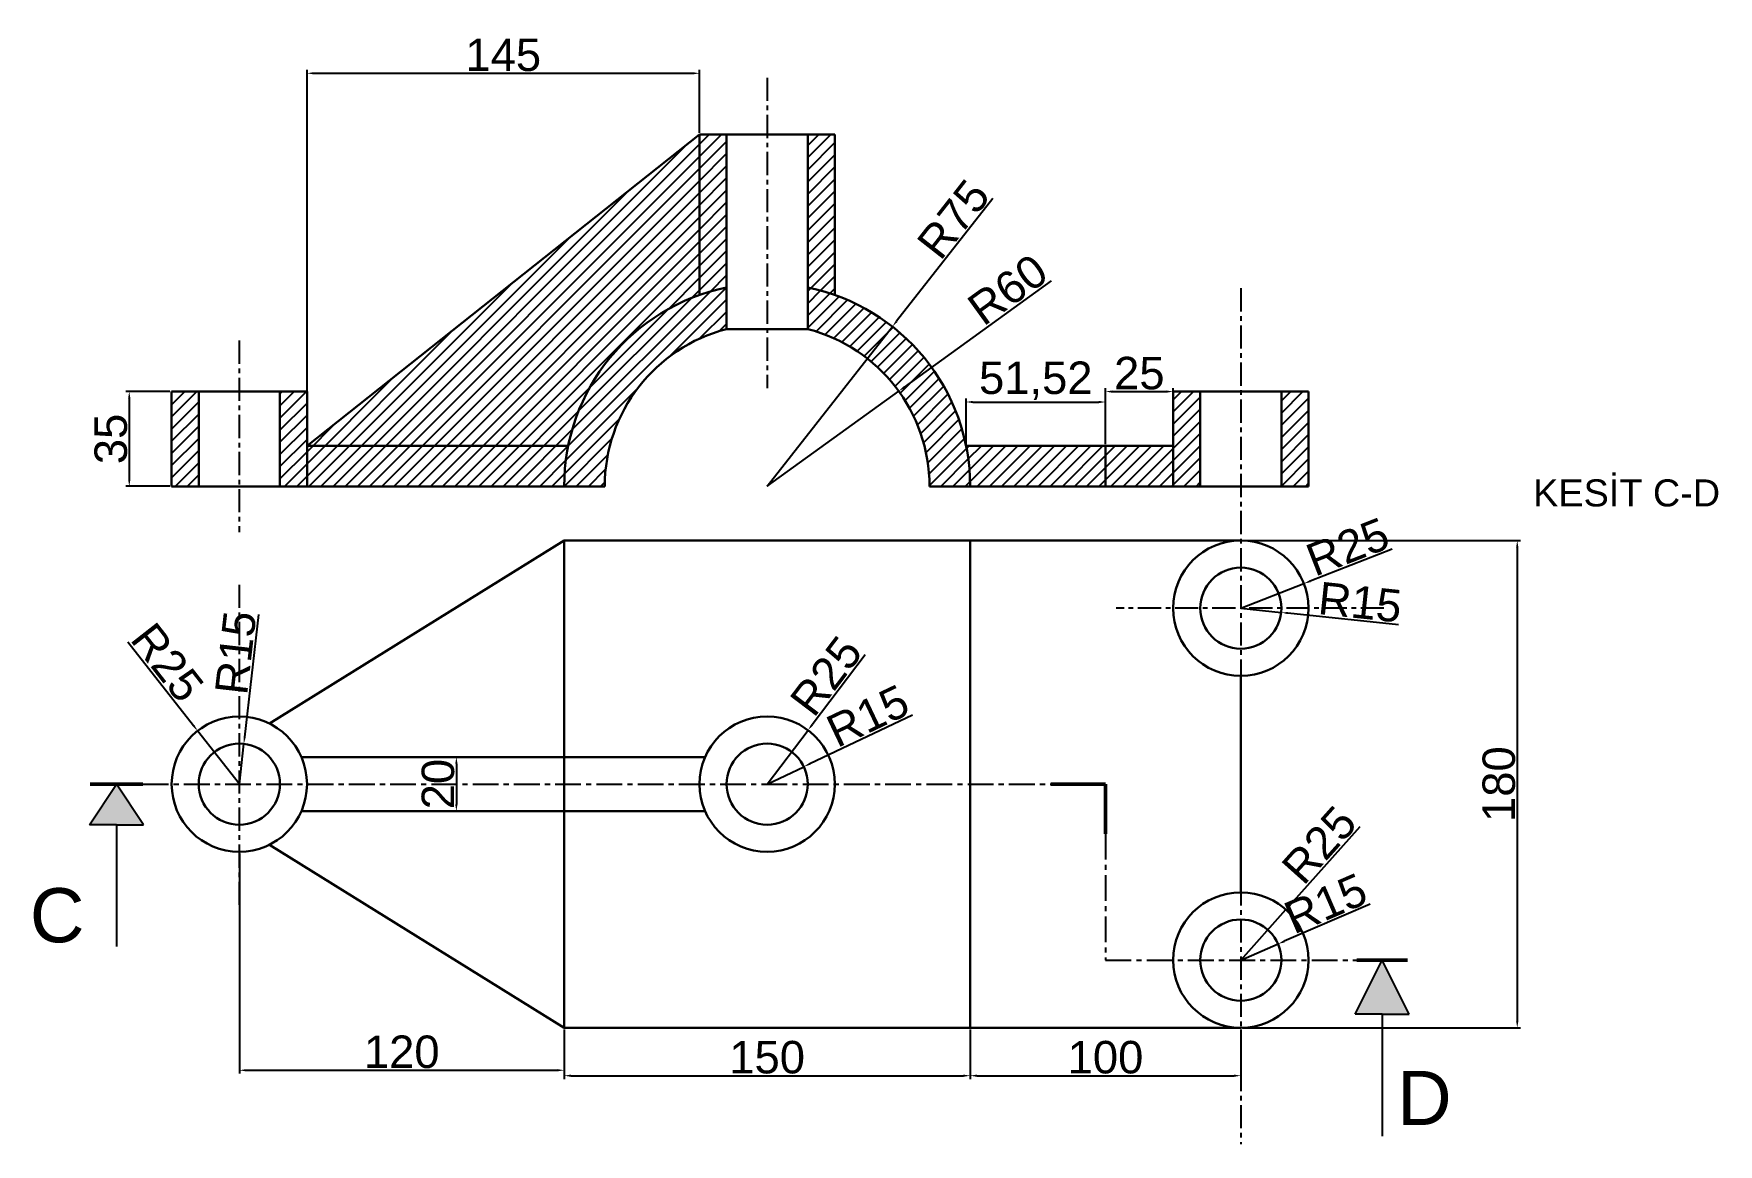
# Model space of a CAD drawing. Header units: millimetres. Extents: x 1198 to 1820, y 1797 to 2207.
import ezdxf

# ---------------------------------------------------------------- set-up
doc = ezdxf.new("R2010")
doc.units = ezdxf.units.MM
doc.header["$LTSCALE"] = 0.3
doc.linetypes.add('CENTER', pattern=[50.8, 31.75, -6.35, 6.35, -6.35])
doc.styles.get("Standard").update_dxf_attribs({"font": 'arial.ttf'})
doc.dimstyles.new('ISO-25', dxfattribs={"dimtxt": 12, "dimasz": 2.5, "dimexe": 1.25, "dimexo": 0.625, "dimtad": 1, "dimtxsty": 'Standard', "dimcen": 2.5, "dimadec": 0, "dimazin": 0, "dimtfac": 1, "dimtmove": 0, "dimatfit": 3, "dimfxl": 1, "dimarcsym": 0})

# ---------------------------------------------------------------- blocks, each defined once
blk = doc.blocks.new('*D2')
at = {"color": 0, "lineweight": -2, "ltscale": 0.9, "transparency": 16777216}
for p, q in [((1232.32, 1982.61), (1256.53, 1951.68)), ((1273.48, 1930.03), (1258.07, 1949.71))]:
    blk.add_line(p, q, dxfattribs=at)
at = {"color": 0, "ltscale": 0.9, "transparency": 16777216}
blk.add_solid([(1256.85, 1951.94), (1256.2, 1951.42), (1258.07, 1949.71)], dxfattribs=at)
at = {"layer": 'Defpoints', "color": 0, "ltscale": 0.9, "transparency": 16777216}
for p in [(1258.07, 1949.71), (1273.48, 1930.03)]:
    blk.add_point(p, dxfattribs=at)
at = {"color": 0, "ltscale": 0.9, "transparency": 16777216, "insert": (1246.89, 1974.95), "char_height": 12, "attachment_point": 5, "rotation": 308.04816}
blk.add_mtext('R25', dxfattribs=at)
blk = doc.blocks.new('*D3')
at = {"color": 0, "lineweight": -2, "ltscale": 0.9, "transparency": 16777216}
for p, q in [((1280.57, 1992.69), (1275.44, 1947.41)), ((1273.48, 1930.03), (1275.16, 1944.93))]:
    blk.add_line(p, q, dxfattribs=at)
at = {"color": 0, "ltscale": 0.9, "transparency": 16777216}
blk.add_solid([(1275.03, 1947.46), (1275.86, 1947.37), (1275.16, 1944.93)], dxfattribs=at)
at = {"layer": 'Defpoints', "color": 0, "ltscale": 0.9, "transparency": 16777216}
for p in [(1275.16, 1944.93), (1273.48, 1930.03)]:
    blk.add_point(p, dxfattribs=at)
at = {"color": 0, "ltscale": 0.9, "transparency": 16777216, "insert": (1272.17, 1978.54), "char_height": 12, "attachment_point": 5, "rotation": 83.54292}
blk.add_mtext('R15', dxfattribs=at)
blk = doc.blocks.new('*D4')
at = {"color": 0, "lineweight": -2, "ltscale": 0.9, "transparency": 16777216}
for p, q in [((1699.4, 2016.8), (1669.1, 2005)), ((1643.48, 1995.03), (1666.77, 2004.1))]:
    blk.add_line(p, q, dxfattribs=at)
at = {"color": 0, "ltscale": 0.9, "transparency": 16777216}
blk.add_solid([(1668.95, 2005.39), (1669.25, 2004.62), (1666.77, 2004.1)], dxfattribs=at)
at = {"layer": 'Defpoints', "color": 0, "ltscale": 0.9, "transparency": 16777216}
for p in [(1666.77, 2004.1), (1643.48, 1995.03)]:
    blk.add_point(p, dxfattribs=at)
at = {"color": 0, "ltscale": 0.9, "transparency": 16777216, "insert": (1682.96, 2017.65), "char_height": 12, "attachment_point": 5, "rotation": 21.27729}
blk.add_mtext('R25', dxfattribs=at)
blk = doc.blocks.new('*D5')
at = {"color": 0, "lineweight": -2, "ltscale": 0.9, "transparency": 16777216}
for p, q in [((1643.48, 1995.03), (1658.39, 1993.45)), ((1701.77, 1988.88), (1660.88, 1993.19))]:
    blk.add_line(p, q, dxfattribs=at)
at = {"color": 0, "ltscale": 0.9, "transparency": 16777216}
blk.add_solid([(1660.92, 1993.6), (1660.84, 1992.78), (1658.39, 1993.45)], dxfattribs=at)
at = {"layer": 'Defpoints', "color": 0, "ltscale": 0.9, "transparency": 16777216}
for p in [(1643.48, 1995.03), (1658.39, 1993.45)]:
    blk.add_point(p, dxfattribs=at)
at = {"color": 0, "ltscale": 0.9, "transparency": 16777216, "insert": (1687.55, 1997.17), "char_height": 12, "attachment_point": 5, "rotation": 353.98117}
blk.add_mtext('R15', dxfattribs=at)
blk = doc.blocks.new('*D6')
at = {"color": 0, "lineweight": -2, "ltscale": 0.9, "transparency": 16777216}
for p, q in [((1687.5, 1914.24), (1661.81, 1885.52)), ((1643.48, 1865.03), (1660.14, 1883.66))]:
    blk.add_line(p, q, dxfattribs=at)
at = {"color": 0, "ltscale": 0.9, "transparency": 16777216}
blk.add_solid([(1661.5, 1885.8), (1662.12, 1885.24), (1660.14, 1883.66)], dxfattribs=at)
at = {"layer": 'Defpoints', "color": 0, "ltscale": 0.9, "transparency": 16777216}
for p in [(1660.14, 1883.66), (1643.48, 1865.03)]:
    blk.add_point(p, dxfattribs=at)
at = {"color": 0, "ltscale": 0.9, "transparency": 16777216, "insert": (1672.47, 1907.56), "char_height": 12, "attachment_point": 5, "rotation": 48.18218}
blk.add_mtext('R25', dxfattribs=at)
blk = doc.blocks.new('*D7')
at = {"color": 0, "lineweight": -2, "ltscale": 0.9, "transparency": 16777216}
for p, q in [((1691.28, 1885.65), (1659.54, 1871.96)), ((1643.48, 1865.03), (1657.25, 1870.97))]:
    blk.add_line(p, q, dxfattribs=at)
at = {"color": 0, "ltscale": 0.9, "transparency": 16777216}
blk.add_solid([(1659.38, 1872.34), (1659.71, 1871.57), (1657.25, 1870.97)], dxfattribs=at)
at = {"layer": 'Defpoints', "color": 0, "ltscale": 0.9, "transparency": 16777216}
for p in [(1657.25, 1870.97), (1643.48, 1865.03)]:
    blk.add_point(p, dxfattribs=at)
at = {"color": 0, "ltscale": 0.9, "transparency": 16777216, "insert": (1674.82, 1885.9), "char_height": 12, "attachment_point": 5, "rotation": 23.33525}
blk.add_mtext('R15', dxfattribs=at)
blk = doc.blocks.new('*D8')
at = {"color": 0, "lineweight": -2, "ltscale": 0.9, "transparency": 16777216}
for p, q in [((1504.74, 1977.84), (1485.09, 1951.94)), ((1468.48, 1930.03), (1483.58, 1949.95))]:
    blk.add_line(p, q, dxfattribs=at)
at = {"color": 0, "ltscale": 0.9, "transparency": 16777216}
blk.add_solid([(1484.76, 1952.19), (1485.42, 1951.69), (1483.58, 1949.95)], dxfattribs=at)
at = {"layer": 'Defpoints', "color": 0, "ltscale": 0.9, "transparency": 16777216}
for p in [(1483.58, 1949.95), (1468.48, 1930.03)]:
    blk.add_point(p, dxfattribs=at)
at = {"color": 0, "ltscale": 0.9, "transparency": 16777216, "insert": (1490.29, 1969.97), "char_height": 12, "attachment_point": 5, "rotation": 52.82552}
blk.add_mtext('R25', dxfattribs=at)
blk = doc.blocks.new('*D9')
at = {"color": 0, "lineweight": -2, "ltscale": 0.9, "transparency": 16777216}
for p, q in [((1522.12, 1955.53), (1484.28, 1937.54)), ((1468.48, 1930.03), (1482.02, 1936.47))]:
    blk.add_line(p, q, dxfattribs=at)
at = {"color": 0, "ltscale": 0.9, "transparency": 16777216}
blk.add_solid([(1484.1, 1937.92), (1484.46, 1937.16), (1482.02, 1936.47)], dxfattribs=at)
at = {"layer": 'Defpoints', "color": 0, "ltscale": 0.9, "transparency": 16777216}
for p in [(1482.02, 1936.47), (1468.48, 1930.03)]:
    blk.add_point(p, dxfattribs=at)
at = {"color": 0, "ltscale": 0.9, "transparency": 16777216, "insert": (1505.67, 1955.19), "char_height": 12, "attachment_point": 5, "rotation": 25.42893}
blk.add_mtext('R15', dxfattribs=at)
blk = doc.blocks.new('*D10')
at = {"color": 0, "lineweight": -2, "ltscale": 0.9, "transparency": 16777216}
for p, q in [((1298.48, 2058.15), (1298.48, 2193.85)), ((1300.98, 2192.6), (1440.98, 2192.6)), ((1443.48, 2170.65), (1443.48, 2193.85))]:
    blk.add_line(p, q, dxfattribs=at)
at = {"color": 0, "ltscale": 0.9, "transparency": 16777216}
for points in [[(1300.98, 2193.02), (1300.98, 2192.19), (1298.48, 2192.6)], [(1440.98, 2193.02), (1440.98, 2192.19), (1443.48, 2192.6)]]:
    blk.add_solid(points, dxfattribs=at)
at = {"layer": 'Defpoints', "color": 0, "ltscale": 0.9, "transparency": 16777216}
for p in [(1443.48, 2192.6), (1443.48, 2170.03), (1298.48, 2057.53)]:
    blk.add_point(p, dxfattribs=at)
at = {"color": 0, "ltscale": 0.9, "transparency": 16777216, "insert": (1370.98, 2199.36), "char_height": 12, "attachment_point": 5}
blk.add_mtext('145', dxfattribs=at)
blk = doc.blocks.new('*D11')
at = {"color": 0, "lineweight": -2, "ltscale": 0.9, "transparency": 16777216}
for p, q in [((1273.48, 1904.4), (1273.48, 1823.08)), ((1393.48, 1839.4), (1393.48, 1823.08)), ((1275.98, 1824.33), (1390.98, 1824.33))]:
    blk.add_line(p, q, dxfattribs=at)
at = {"color": 0, "ltscale": 0.9, "transparency": 16777216}
for points in [[(1275.98, 1824.74), (1275.98, 1823.91), (1273.48, 1824.33)], [(1390.98, 1824.74), (1390.98, 1823.91), (1393.48, 1824.33)]]:
    blk.add_solid(points, dxfattribs=at)
at = {"layer": 'Defpoints', "color": 0, "ltscale": 0.9, "transparency": 16777216}
for p in [(1273.48, 1905.03), (1393.48, 1840.03), (1393.48, 1824.33)]:
    blk.add_point(p, dxfattribs=at)
at = {"color": 0, "ltscale": 0.9, "transparency": 16777216, "insert": (1333.48, 1831.08), "char_height": 12, "attachment_point": 5}
blk.add_mtext('120', dxfattribs=at)
blk = doc.blocks.new('*D12')
at = {"color": 0, "lineweight": -2, "ltscale": 0.9, "transparency": 16777216}
for p, q in [((1551.88, 2146.37), (1516.3, 2101.01)), ((1468.48, 2040.03), (1514.76, 2099.04))]:
    blk.add_line(p, q, dxfattribs=at)
at = {"color": 0, "ltscale": 0.9, "transparency": 16777216}
blk.add_solid([(1515.98, 2101.26), (1516.63, 2100.75), (1514.76, 2099.04)], dxfattribs=at)
at = {"layer": 'Defpoints', "color": 0, "ltscale": 0.9, "transparency": 16777216}
for p in [(1514.76, 2099.04), (1468.48, 2040.03)]:
    blk.add_point(p, dxfattribs=at)
at = {"color": 0, "ltscale": 0.9, "transparency": 16777216, "insert": (1537.33, 2138.71), "char_height": 12, "attachment_point": 5, "rotation": 51.8921}
blk.add_mtext('R75', dxfattribs=at)
blk = doc.blocks.new('*D13')
at = {"color": 0, "lineweight": -2, "ltscale": 0.9, "transparency": 16777216}
for p, q in [((1573.42, 2115.97), (1519.11, 2076.66)), ((1468.48, 2040.03), (1517.08, 2075.2))]:
    blk.add_line(p, q, dxfattribs=at)
at = {"color": 0, "ltscale": 0.9, "transparency": 16777216}
blk.add_solid([(1518.87, 2077), (1519.35, 2076.33), (1517.08, 2075.2)], dxfattribs=at)
at = {"layer": 'Defpoints', "color": 0, "ltscale": 0.9, "transparency": 16777216}
for p in [(1517.08, 2075.2), (1468.48, 2040.03)]:
    blk.add_point(p, dxfattribs=at)
at = {"color": 0, "ltscale": 0.9, "transparency": 16777216, "insert": (1557.36, 2112.68), "char_height": 12, "attachment_point": 5, "rotation": 35.88998}
blk.add_mtext('R60', dxfattribs=at)
blk = doc.blocks.new('*D14')
at = {"color": 0, "lineweight": -2, "ltscale": 0.9, "transparency": 16777216}
for p, q in [((1541.96, 2055.65), (1541.96, 2072.43)), ((1544.46, 2071.18), (1590.98, 2071.18)), ((1593.48, 2055.65), (1593.48, 2072.43))]:
    blk.add_line(p, q, dxfattribs=at)
at = {"color": 0, "ltscale": 0.9, "transparency": 16777216}
for points in [[(1544.46, 2071.6), (1544.46, 2070.76), (1541.96, 2071.18)], [(1590.98, 2071.6), (1590.98, 2070.76), (1593.48, 2071.18)]]:
    blk.add_solid(points, dxfattribs=at)
at = {"layer": 'Defpoints', "color": 0, "ltscale": 0.9, "transparency": 16777216}
for p in [(1593.48, 2071.18), (1541.96, 2055.03), (1593.48, 2055.03)]:
    blk.add_point(p, dxfattribs=at)
at = {"color": 0, "ltscale": 0.9, "transparency": 16777216, "insert": (1567.72, 2079.02), "char_height": 12, "attachment_point": 5}
blk.add_mtext('51,52', dxfattribs=at)
blk = doc.blocks.new('*D15')
at = {"color": 0, "lineweight": -2, "ltscale": 0.9, "transparency": 16777216}
for p, q in [((1593.48, 2055.65), (1593.48, 2076.28)), ((1595.98, 2075.03), (1615.98, 2075.03)), ((1618.48, 2058.15), (1618.48, 2076.28))]:
    blk.add_line(p, q, dxfattribs=at)
at = {"color": 0, "ltscale": 0.9, "transparency": 16777216}
for points in [[(1595.98, 2075.44), (1595.98, 2074.61), (1593.48, 2075.03)], [(1615.98, 2075.44), (1615.98, 2074.61), (1618.48, 2075.03)]]:
    blk.add_solid(points, dxfattribs=at)
at = {"layer": 'Defpoints', "color": 0, "ltscale": 0.9, "transparency": 16777216}
for p in [(1618.48, 2075.03), (1593.48, 2055.03), (1618.48, 2057.53)]:
    blk.add_point(p, dxfattribs=at)
at = {"color": 0, "ltscale": 0.9, "transparency": 16777216, "insert": (1605.98, 2081.78), "char_height": 12, "attachment_point": 5}
blk.add_mtext('25', dxfattribs=at)
blk = doc.blocks.new('*D16')
at = {"color": 0, "lineweight": -2, "ltscale": 0.9, "transparency": 16777216}
for p, q in [((1247.85, 2075.03), (1231.56, 2075.03)), ((1232.81, 2072.53), (1232.81, 2042.53)), ((1247.85, 2040.03), (1231.56, 2040.03))]:
    blk.add_line(p, q, dxfattribs=at)
at = {"color": 0, "ltscale": 0.9, "transparency": 16777216}
for points in [[(1232.39, 2072.53), (1233.23, 2072.53), (1232.81, 2075.03)], [(1232.39, 2042.53), (1233.23, 2042.53), (1232.81, 2040.03)]]:
    blk.add_solid(points, dxfattribs=at)
at = {"layer": 'Defpoints', "color": 0, "ltscale": 0.9, "transparency": 16777216}
for p in [(1248.48, 2075.03), (1232.81, 2040.03), (1248.48, 2040.03)]:
    blk.add_point(p, dxfattribs=at)
at = {"color": 0, "ltscale": 0.9, "transparency": 16777216, "insert": (1226.05, 2057.53), "char_height": 12, "attachment_point": 5, "rotation": 90}
blk.add_mtext('35', dxfattribs=at)
blk = doc.blocks.new('*D17')
at = {"color": 0, "lineweight": -2, "ltscale": 0.9, "transparency": 16777216}
for p, q in [((1644.1, 2020.03), (1746.85, 2020.03)), ((1745.6, 2017.53), (1745.6, 1842.53)), ((1644.1, 1840.03), (1746.85, 1840.03))]:
    blk.add_line(p, q, dxfattribs=at)
at = {"color": 0, "ltscale": 0.9, "transparency": 16777216}
for points in [[(1745.19, 2017.53), (1746.02, 2017.53), (1745.6, 2020.03)], [(1745.19, 1842.53), (1746.02, 1842.53), (1745.6, 1840.03)]]:
    blk.add_solid(points, dxfattribs=at)
at = {"layer": 'Defpoints', "color": 0, "ltscale": 0.9, "transparency": 16777216}
for p in [(1643.48, 2020.03), (1643.48, 1840.03), (1745.6, 1840.03)]:
    blk.add_point(p, dxfattribs=at)
at = {"color": 0, "ltscale": 0.9, "transparency": 16777216, "insert": (1738.85, 1930.03), "char_height": 12, "attachment_point": 5, "rotation": 90}
blk.add_mtext('180', dxfattribs=at)
blk = doc.blocks.new('*D18')
at = {"color": 0, "lineweight": -2, "ltscale": 0.9, "transparency": 16777216}
for p, q in [((1393.48, 1839.4), (1393.48, 1821.08)), ((1543.48, 1839.4), (1543.48, 1821.08)), ((1395.98, 1822.33), (1540.98, 1822.33))]:
    blk.add_line(p, q, dxfattribs=at)
at = {"color": 0, "ltscale": 0.9, "transparency": 16777216}
for points in [[(1395.98, 1822.74), (1395.98, 1821.91), (1393.48, 1822.33)], [(1540.98, 1822.74), (1540.98, 1821.91), (1543.48, 1822.33)]]:
    blk.add_solid(points, dxfattribs=at)
at = {"layer": 'Defpoints', "color": 0, "ltscale": 0.9, "transparency": 16777216}
for p in [(1393.48, 1840.03), (1543.48, 1840.03), (1543.48, 1822.33)]:
    blk.add_point(p, dxfattribs=at)
at = {"color": 0, "ltscale": 0.9, "transparency": 16777216, "insert": (1468.48, 1829.08), "char_height": 12, "attachment_point": 5}
blk.add_mtext('150', dxfattribs=at)
blk = doc.blocks.new('*D19')
at = {"color": 0, "lineweight": -2, "ltscale": 0.9, "transparency": 16777216}
for p, q in [((1543.48, 1839.4), (1543.48, 1821.08)), ((1643.48, 1839.4), (1643.48, 1821.08)), ((1545.98, 1822.33), (1640.98, 1822.33))]:
    blk.add_line(p, q, dxfattribs=at)
at = {"color": 0, "ltscale": 0.9, "transparency": 16777216}
for points in [[(1545.98, 1822.74), (1545.98, 1821.91), (1543.48, 1822.33)], [(1640.98, 1822.74), (1640.98, 1821.91), (1643.48, 1822.33)]]:
    blk.add_solid(points, dxfattribs=at)
at = {"layer": 'Defpoints', "color": 0, "ltscale": 0.9, "transparency": 16777216}
for p in [(1543.48, 1840.03), (1643.48, 1840.03), (1643.48, 1822.33)]:
    blk.add_point(p, dxfattribs=at)
at = {"color": 0, "ltscale": 0.9, "transparency": 16777216, "insert": (1593.48, 1829.08), "char_height": 12, "attachment_point": 5}
blk.add_mtext('100', dxfattribs=at)
blk = doc.blocks.new('*D20')
at = {"color": 0, "lineweight": -2, "ltscale": 0.9, "transparency": 16777216}
for p, q in [((1343.6, 1940.03), (1354.91, 1940.03)), ((1353.66, 1937.53), (1353.66, 1922.53)), ((1343.6, 1920.03), (1354.91, 1920.03))]:
    blk.add_line(p, q, dxfattribs=at)
at = {"color": 0, "ltscale": 0.9, "transparency": 16777216}
for points in [[(1353.25, 1937.53), (1354.08, 1937.53), (1353.66, 1940.03)], [(1353.25, 1922.53), (1354.08, 1922.53), (1353.66, 1920.03)]]:
    blk.add_solid(points, dxfattribs=at)
at = {"layer": 'Defpoints', "color": 0, "ltscale": 0.9, "transparency": 16777216}
for p in [(1342.98, 1940.03), (1342.98, 1920.03), (1353.66, 1920.03)]:
    blk.add_point(p, dxfattribs=at)
at = {"color": 0, "ltscale": 0.9, "transparency": 16777216, "insert": (1346.91, 1930.03), "char_height": 12, "attachment_point": 5, "rotation": 90}
blk.add_mtext('20', dxfattribs=at)

msp = doc.modelspace()

# ---------------------------------------------------------------- hatches: boundary and pattern name
h = msp.add_hatch()
h.set_pattern_fill('ANSI31', color=256)
h.paths.add_polyline_path([(1258.476, 2075.025), (1248.476, 2075.025), (1248.476, 2040.025), (1258.476, 2040.025)])
h.paths.add_polyline_path([(1298.476, 2075.025), (1288.476, 2075.025), (1288.476, 2040.025), (1298.476, 2040.025), (1298.476, 2055.025)])
h.paths.add_polyline_path([(1453.476, 2170.025), (1443.476, 2170.025), (1443.476, 2110.736, -0.0346336), (1453.476, 2113.51)])
h.paths.add_polyline_path([(1493.476, 2170.025), (1483.476, 2170.025), (1483.476, 2113.51, -0.0346336), (1493.476, 2110.736)])
h.paths.add_polyline_path([(1628.476, 2075.025), (1618.476, 2075.025), (1618.476, 2040.025), (1628.476, 2040.025)])
h.paths.add_polyline_path([(1668.476, 2075.025), (1658.476, 2075.025), (1658.476, 2040.025), (1668.476, 2040.025)])
h = msp.add_hatch()
h.set_pattern_fill('ANSI31', color=256)
h.paths.add_polyline_path([(1453.476, 2098.12), (1453.476, 2113.51, 0.356394), (1393.476, 2040.025), (1408.476, 2040.025, -0.3419987)])
h.paths.add_polyline_path([(1443.476, 2110.736), (1443.476, 2170.025), (1298.476, 2055.025), (1394.991, 2055.025, -0.2632399)])
h.paths.add_polyline_path([(1483.476, 2113.51), (1483.476, 2098.12, -0.3419987), (1528.476, 2040.025), (1543.476, 2040.025, 0.356394)])
h.paths.add_polyline_path([(1394.991, 2055.025), (1298.476, 2055.025), (1298.476, 2040.025), (1393.476, 2040.025, -0.050382)])
h = msp.add_hatch()
h.set_pattern_fill('ANSI31', color=256)
h.paths.add_polyline_path([(1593.476, 2055.025), (1541.96, 2055.025, -0.050382), (1543.476, 2040.025), (1593.476, 2040.025)])
h.paths.add_polyline_path([(1618.476, 2055.025), (1593.476, 2055.025), (1593.476, 2040.025), (1618.476, 2040.025)])
at = {"ltscale": 0.9}
h = msp.add_hatch(color=256, dxfattribs=at)
h.set_gradient(color2=(0, 0, 0), tint=1)
h.paths.add_polyline_path([(1228.06, 1930.025), (1218.06, 1915.025), (1228.06, 1915.025), (1238.06, 1915.025)])
h.paths.add_polyline_path([(1695.716, 1865.025), (1685.716, 1845.025), (1695.716, 1845.025), (1705.716, 1845.025)])

# ---------------------------------------------------------------- linework, layer by layer
at = {"linetype": 'CENTER', "ltscale": 0.9}
for p, q in [((1468.476, 2190.972), (1468.476, 2076.294)), ((1643.476, 2113.214), (1643.476, 1796.976)), ((1273.476, 2093.867), (1273.476, 2023.147)), ((1273.476, 2003.692), (1273.476, 1884.171)), ((1696.334, 1995.025), (1597.433, 1995.025))]:
    msp.add_line(p, q, dxfattribs=at)
at = {"lineweight": 30}
for p, q in [((1298.476, 2055.025), (1443.476, 2170.025)), ((1443.476, 2110.736), (1443.476, 2170.025)), ((1443.476, 2170.025), (1493.476, 2170.025)), ((1453.476, 2113.51), (1453.476, 2170.025)), ((1483.476, 2170.025), (1483.476, 2113.51)), ((1493.476, 2170.025), (1493.476, 2110.736)), ((1453.476, 2113.51), (1453.476, 2098.12)), ((1483.476, 2113.51), (1483.476, 2098.12)), ((1248.476, 2075.025), (1248.476, 2040.025)), ((1248.476, 2075.025), (1258.476, 2075.025)), ((1288.476, 2075.025), (1258.476, 2075.025)), ((1258.476, 2075.025), (1258.476, 2040.025)), ((1288.476, 2075.025), (1288.476, 2040.025)), ((1288.476, 2075.025), (1298.476, 2075.025)), ((1298.476, 2075.025), (1298.476, 2040.025)), ((1618.476, 2040.025), (1618.476, 2075.025)), ((1618.476, 2075.025), (1628.476, 2075.025)), ((1628.476, 2075.025), (1628.476, 2040.025)), ((1628.476, 2075.025), (1658.476, 2075.025)), ((1658.476, 2075.025), (1658.476, 2040.025)), ((1668.476, 2075.025), (1658.476, 2075.025)), ((1668.476, 2040.025), (1668.476, 2075.025)), ((1394.991, 2055.025), (1298.476, 2055.025)), ((1541.96, 2055.025), (1593.476, 2055.025)), ((1593.476, 2040.025), (1593.476, 2055.025)), ((1593.476, 2055.025), (1618.476, 2055.025)), ((1393.476, 2040.025), (1248.476, 2040.025)), ((1393.476, 2040.025), (1408.476, 2040.025)), ((1528.476, 2040.025), (1543.476, 2040.025)), ((1543.476, 2040.025), (1593.476, 2040.025)), ((1593.476, 2040.025), (1618.476, 2040.025)), ((1628.476, 2040.025), (1618.476, 2040.025)), ((1628.476, 2040.025), (1658.476, 2040.025)), ((1658.476, 2040.025), (1668.476, 2040.025)), ((1393.476, 2020.025), (1284.57, 1952.429)), ((1393.476, 2020.025), (1393.476, 1840.025)), ((1393.476, 2020.025), (1643.476, 2020.025)), ((1543.476, 1840.025), (1543.476, 2020.025)), ((1643.476, 1890.025), (1643.476, 1970.025)), ((1296.389, 1940.025), (1445.563, 1940.025)), ((1296.389, 1920.025), (1445.563, 1920.025)), ((1284.57, 1907.622), (1393.476, 1840.025)), ((1393.476, 1840.025), (1543.476, 1840.025)), ((1643.476, 1840.025), (1543.476, 1840.025))]:
    msp.add_line(p, q, dxfattribs=at)
at = {"lineweight": 30, "ltscale": 0.9}
msp.add_line((1453.476, 2098.12), (1483.476, 2098.12), dxfattribs=at)
for p, q in [((1298.476, 2040.025), (1298.476, 2055.025)), ((1618.476, 2040.025), (1618.476, 2055.025))]:
    msp.add_line(p, q)
at = {"ltscale": 0.9}
for p, q in [((1218.06, 1915.025), (1228.06, 1930.025)), ((1238.06, 1915.025), (1228.06, 1930.025)), ((1228.06, 1915.025), (1218.06, 1915.025)), ((1228.06, 1915.025), (1238.06, 1915.025)), ((1228.06, 1915.025), (1228.06, 1870.025)), ((1685.716, 1845.025), (1695.716, 1865.025)), ((1705.716, 1845.025), (1695.716, 1865.025)), ((1695.716, 1845.025), (1685.716, 1845.025)), ((1695.716, 1845.025), (1705.716, 1845.025)), ((1695.716, 1845.025), (1695.716, 1800.025))]:
    msp.add_line(p, q, dxfattribs=at)
at = {"lineweight": 50}
for p, q in [((1218.348, 1930.025), (1237.772, 1930.025)), ((1593.476, 1930.025), (1573.227, 1930.025)), ((1593.476, 1930.025), (1593.476, 1911.646)), ((1705.11, 1865.025), (1686.323, 1865.025))]:
    msp.add_line(p, q, dxfattribs=at)
at = {"linetype": 'CENTER'}
for p, q in [((1237.772, 1930.025), (1573.227, 1930.025)), ((1593.476, 1911.646), (1593.476, 1865.025)), ((1593.476, 1865.025), (1686.323, 1865.025))]:
    msp.add_line(p, q, dxfattribs=at)
at = {"lineweight": 30}
for centre, radius in [((1643.476, 1995.025), 25), ((1643.476, 1995.025), 15), ((1273.476, 1930.025), 25), ((1468.476, 1930.025), 25), ((1273.476, 1930.025), 15), ((1468.476, 1930.025), 15), ((1643.476, 1865.025), 25), ((1643.476, 1865.025), 15)]:
    msp.add_circle(centre, radius, dxfattribs=at)
for radius, start, end in [(75, 101.536959, 180), (75, 0, 78.463041), (60, 104.477512, 180), (60, 0, 75.522488)]:
    msp.add_arc((1468.476, 2040.025), radius, start, end, dxfattribs=at)

# ---------------------------------------------------------------- texts
at = {"ltscale": 0.9, "attachment_point": 1}
for s, width, insert, char_height in [('KESİT C-D', 184.66007, (1751.484, 2042.602), 10), ('C', 31.9768, (1196.083, 1891.586), 20), ('D', 46.25621, (1701.199, 1824.113), 20)]:
    msp.add_mtext_dynamic_manual_height_columns(s, width=width, gutter_width=12.5, heights=[0], dxfattribs=dict(at, insert=insert, char_height=char_height))

# ---------------------------------------------------------------- dimensions: what is measured, and where the dimension line sits
at = {"ltscale": 0.9}
for base, p1, p2, picture, middle in [((1443.476, 2192.605), (1298.476, 2057.525), (1443.476, 2170.025), '*D10', (1370.976, 2199.357)), ((1593.476, 2071.18), (1541.96, 2055.025), (1593.476, 2055.025), '*D14', (1567.718, 2079.017)), ((1618.476, 2075.025), (1593.476, 2055.025), (1618.476, 2057.525), '*D15', (1605.976, 2081.777)), ((1393.476, 1824.328), (1273.476, 1905.025), (1393.476, 1840.025), '*D11', (1333.476, 1831.079)), ((1543.476, 1822.326), (1393.476, 1840.025), (1543.476, 1840.025), '*D18', (1468.476, 1829.078)), ((1643.476, 1822.326), (1543.476, 1840.025), (1643.476, 1840.025), '*D19', (1593.476, 1829.078))]:
    dim = msp.add_linear_dim(base=base, p1=p1, p2=p2, dimstyle='ISO-25', dxfattribs=at)
    dim.commit()
    dim.dimension.update_dxf_attribs({"geometry": picture, "text_midpoint": middle})
for center, mpoint, picture, middle in [((1468.476, 2040.025), (1514.762, 2099.039), '*D12', (1542.622, 2134.561)), ((1468.476, 2040.025), (1517.084, 2075.199), '*D13', (1561.318, 2107.207)), ((1643.476, 1995.025), (1658.393, 1993.453), '*D5', (1686.846, 1990.453)), ((1273.476, 1930.025), (1275.163, 1944.93), '*D3', (1278.88, 1977.776)), ((1273.476, 1930.025), (1258.068, 1949.713), '*D2', (1241.573, 1970.788)), ((1468.476, 1930.025), (1482.023, 1936.466), '*D9', (1508.569, 1949.088)), ((1643.476, 1865.025), (1660.145, 1883.657), '*D6', (1677.498, 1903.054)), ((1643.476, 1865.025), (1657.249, 1870.967), '*D7', (1677.498, 1879.703))]:
    dim = msp.add_radius_dim(center=center, mpoint=mpoint, dimstyle='ISO-25', dxfattribs=at)
    dim.commit()
    dim.dimension.update_dxf_attribs({"geometry": picture, "text_midpoint": middle, "dimtype": 164})
for base, p1, p2, picture, middle in [((1232.809, 2040.025), (1248.476, 2075.025), (1248.476, 2040.025), '*D16', (1226.053, 2057.525)), ((1745.604, 1840.025), (1643.476, 2020.025), (1643.476, 1840.025), '*D17', (1738.852, 1930.025)), ((1353.663, 1920.025), (1342.979, 1940.025), (1342.979, 1920.025), '*D20', (1346.911, 1930.025))]:
    dim = msp.add_linear_dim(base=base, p1=p1, p2=p2, angle=90, dimstyle='ISO-25', dxfattribs=at)
    dim.commit()
    dim.dimension.update_dxf_attribs({"geometry": picture, "text_midpoint": middle})
for center, mpoint, picture, middle in [((1643.476, 1995.025), (1666.772, 2004.098), '*D4', (1682.965, 2017.649)), ((1468.476, 1930.025), (1483.582, 1949.945), '*D8', (1490.291, 1969.967))]:
    dim = msp.add_radius_dim(center=center, mpoint=mpoint, dimstyle='ISO-25', dxfattribs=at)
    dim.commit()
    dim.dimension.update_dxf_attribs({"geometry": picture, "text_midpoint": middle})

doc.saveas('drawing.dxf')
